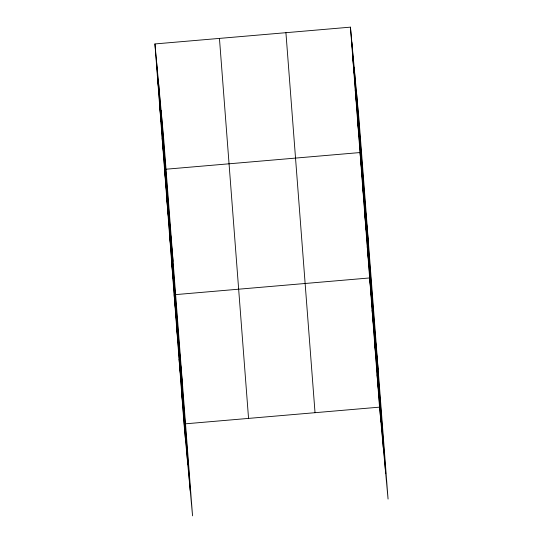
<?xml version="1.0" encoding="UTF-8"?>
<svg xmlns="http://www.w3.org/2000/svg" width="543" height="543" viewBox="0 0 543 543"><rect width="100%" height="100%" fill="white"/><g stroke="black" fill="none" stroke-linecap="round" stroke-linejoin="round"><path stroke-width="0.81" d="M154.931 43.942L163.457 135.852L192.561 515.85L184.036 423.94L154.931 43.942L350.439 27.15L358.964 119.06L388.069 499.058L379.543 407.148L350.439 27.15M185.692 423.798L379.543 407.148M352.841 58.501L354.226 73.448M355.237 89.853L356.629 104.799M357.64 121.198L359.025 136.15M368.568 244.459L360.043 152.549L164.536 169.341L173.061 261.251M362.446 183.901L363.83 198.847M364.842 215.252L366.233 230.198M367.244 246.597L368.629 261.55M378.172 369.858L369.647 277.948L174.14 294.74L182.665 386.65M372.118 310.25L373.509 325.196M374.595 342.545L375.98 357.498M377.066 374.846L378.457 389.793M157.334 75.294L158.719 90.24M159.737 106.638L161.122 121.591M162.133 137.99L163.524 152.936M166.939 200.693L168.323 215.639M169.341 232.037L170.726 246.99M171.737 263.389L173.129 278.335M176.618 327.042L178.002 341.988M179.088 359.337L180.473 374.29M181.566 391.639L182.95 406.585M356.608 93.661L385.713 473.659M354.179 67.495L383.283 447.493M351.823 42.096L380.928 422.094M285.923 32.689L315.028 412.687M219.447 38.397L248.551 418.395M161.101 110.453L190.206 490.451M158.671 84.287L187.776 464.285M156.316 58.888L185.421 438.887"/></g></svg>
